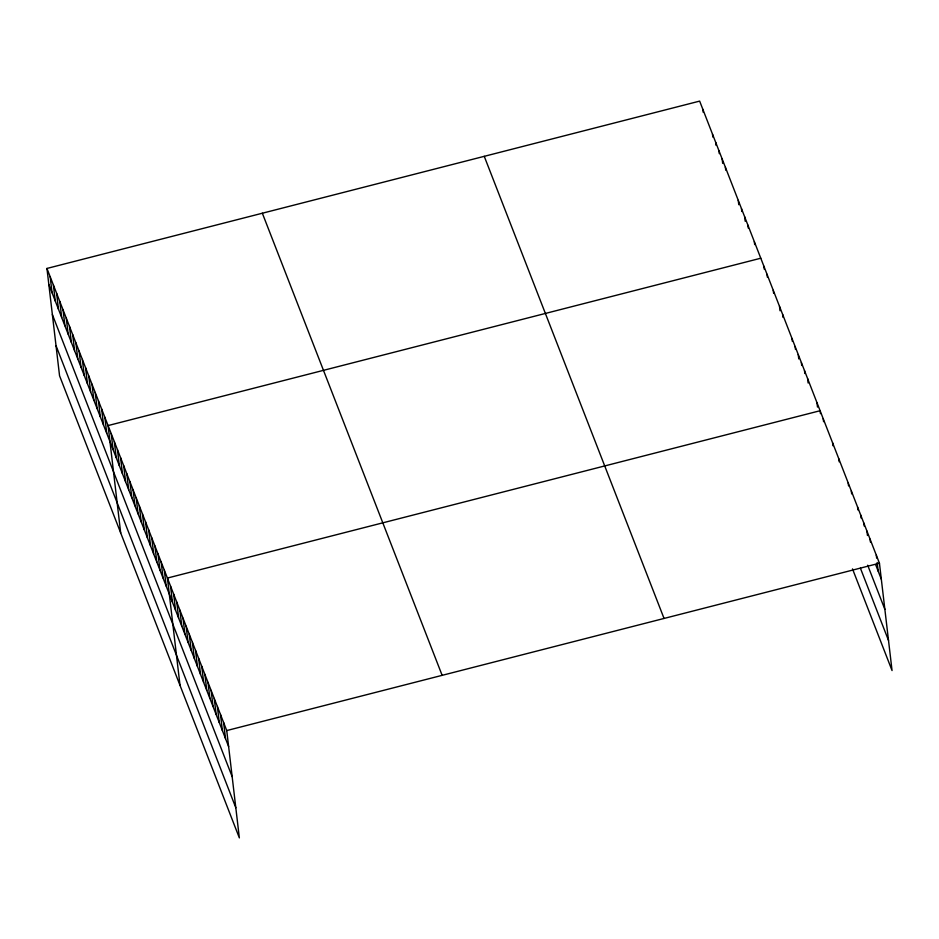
<?xml version="1.0" encoding="UTF-8"?>
<svg xmlns="http://www.w3.org/2000/svg" width="939" height="939" viewBox="0 0 939 939"><rect width="100%" height="100%" fill="white"/><g stroke="black" fill="none" stroke-linecap="round" stroke-linejoin="round"><path stroke-width="1.41" d="M46.95 268.448L226.745 730.565L239.351 837.893L59.556 375.776L46.95 268.448L699.649 101.107L879.444 563.224L892.05 670.552L852.495 568.893M760.778 258.225L108.079 425.567L120.685 532.894M226.745 730.565L879.444 563.224M875.594 564.515L881.322 579.234M867.683 565.219L884.867 609.364M860.406 568.177L888.505 640.421M484.254 156.332L664.049 618.449M262.345 213.223L442.14 675.341M48.828 284.458L228.623 746.575M52.373 314.588L232.168 776.706M56.023 345.646L235.818 807.763M876.322 555.195L876.662 558.106M877.179 562.473L878.2 571.205M870.077 539.139L870.418 542.049M866.955 531.122L867.46 535.488M863.833 523.093L864.173 526.004M860.699 515.065L861.051 517.976M857.577 507.037L857.929 509.947M851.333 490.991L851.673 493.902M848.21 482.963L848.551 485.874M838.844 458.878L839.184 461.788M832.6 442.832L832.94 445.743M823.233 418.747L823.573 421.658M820.451 413.63L820.111 410.719L167.412 578.06L180.018 685.4M816.989 402.702L817.493 407.068M807.622 378.617L808.127 382.983M804.5 370.588L804.84 373.499M801.378 362.571L801.718 365.482M798.244 354.543L798.76 358.909M795.122 346.514L795.474 349.425M792 338.486L792.352 341.397M782.633 314.412L782.973 317.323M779.511 306.384L780.027 310.75M773.266 290.327L773.607 293.238M767.022 274.282L767.363 277.193M763.9 266.253L764.24 269.164M754.346 241.687L754.686 244.598M747.902 225.149L748.254 228.06M744.686 216.874L745.202 221.24M741.47 208.611L741.81 211.521M738.254 200.336L738.77 204.702M725.389 167.259L725.73 170.17M722.173 158.996L722.678 163.363M718.945 150.721L719.297 153.632M715.729 142.458L716.07 145.369M712.513 134.183L712.854 137.094M702.865 109.37L703.205 112.281M223.623 722.537L225.501 738.547M220.501 714.509L222.379 730.519M217.379 706.48L219.257 722.49M214.256 698.452L216.134 714.462M211.134 690.435L213.012 706.445M208.012 682.407L209.89 698.416M204.89 674.378L206.768 690.388M201.768 666.35L203.646 682.36M198.645 658.321L200.523 674.331M195.523 650.304L197.401 666.303M192.389 642.276L194.279 658.286M189.267 634.248L191.157 650.258M186.145 626.219L188.035 642.229M183.023 618.191L184.913 634.201M179.901 610.174L181.779 626.172M176.778 602.145L178.656 618.155M173.656 594.117L175.534 610.127M170.534 586.089L172.412 602.099M164.29 570.032L166.168 586.042M161.168 562.015L163.046 578.025M158.045 553.987L159.923 569.996M154.923 545.958L156.801 561.968M151.801 537.93L153.679 553.94M148.679 529.901L150.557 545.911M145.557 521.884L147.435 537.883M142.435 513.856L144.313 529.866M139.312 505.828L141.19 521.838M136.19 497.799L138.068 513.809M133.068 489.771L134.946 505.781M129.934 481.754L131.824 497.752M126.812 473.726L128.702 489.735M123.69 465.697L125.58 481.707M120.568 457.669L122.457 473.679M117.445 449.64L119.323 465.65M114.323 441.612L116.201 457.622M111.201 433.595L113.079 449.605M104.863 417.292L106.741 433.302M101.647 409.028L103.525 425.038M98.431 400.753L100.309 416.763M95.215 392.49L97.093 408.5M91.999 384.215L93.877 400.225M88.771 375.952L90.66 391.962M85.555 367.677L87.444 383.687M82.339 359.414L84.217 375.412M79.122 351.139L81 367.149M75.906 342.876L77.784 358.874M72.69 334.601L74.568 350.611M69.474 326.326L71.352 342.336M66.258 318.063L68.136 334.073M63.042 309.788L64.92 325.798M59.814 301.525L61.704 317.535M56.598 293.25L58.488 309.26M53.382 284.987L55.26 300.996M50.166 276.712L52.044 292.722"/></g></svg>
